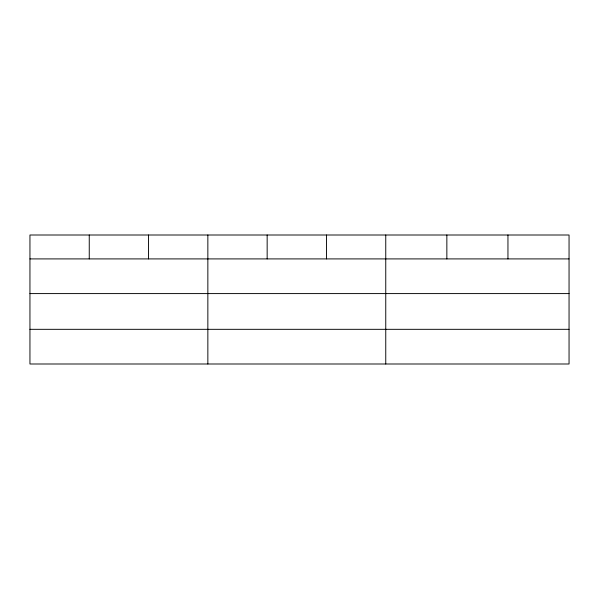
<?xml version="1.0" encoding="UTF-8"?>
<svg xmlns="http://www.w3.org/2000/svg" width="599" height="599" viewBox="0 0 599 599"><rect width="100%" height="100%" fill="white"/><g stroke="black" fill="none" stroke-linecap="round" stroke-linejoin="round"><path stroke-width="0.9" d="M569.05 293.592L569.05 235.003L29.95 235.003L29.95 363.997L569.05 363.997L569.05 293.592L29.95 293.592M29.95 258.91L569.05 258.91M29.95 329.323L569.05 329.323M507.952 235.003L507.952 258.91M446.854 235.003L446.854 258.91M385.756 235.003L385.756 363.997M326.455 235.003L326.455 258.91M267.154 235.003L267.154 258.91M207.853 235.003L207.853 363.997M148.552 235.003L148.552 258.91M89.251 235.003L89.251 258.91"/></g></svg>
